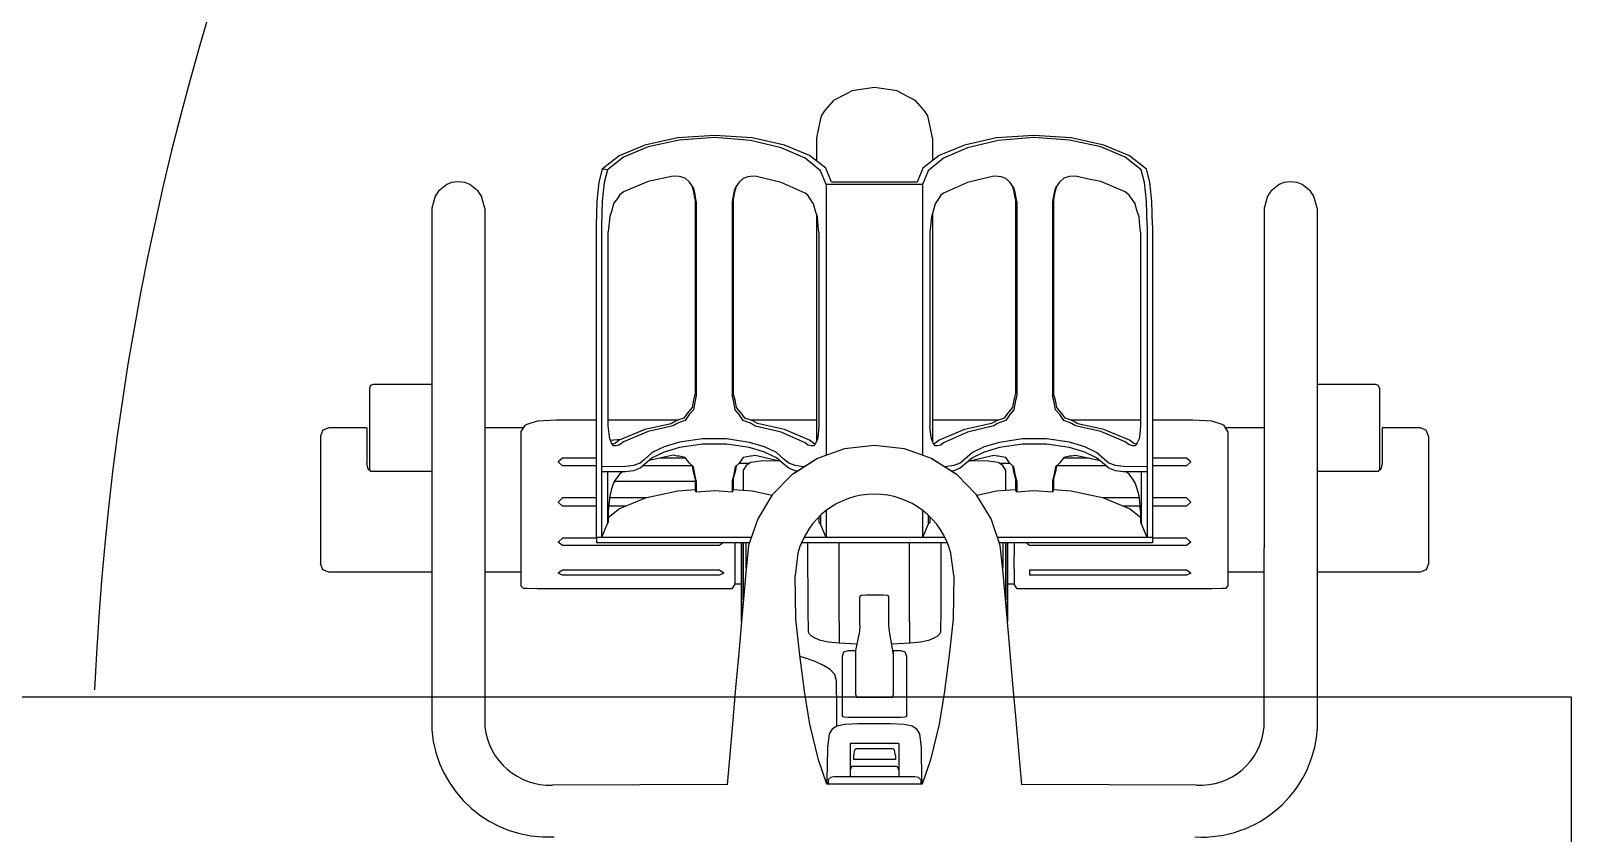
# Model space of a CAD drawing. Header units: millimetres. Extents: x 61345 to 69644, y 9491 to 29385.
# Drawn here: x 66766.4 to 66848.6, y 12051.3 to 12094.1 of the extents above; entities that cross this region are included whole.
import ezdxf
from ezdxf.enums import TextEntityAlignment as Align

# ---------------------------------------------------------------- set-up
doc = ezdxf.new("R2010")
doc.units = ezdxf.units.MM
doc.linetypes.add('ACAD_ISO03W100', pattern=[30, 12, -18])
doc.layers.add('ATT ELECTRIQUES', color=3, linetype='Continuous')
doc.layers.add('Plan Archi', color=8, linetype='Continuous')
doc.layers.add('STRUCTURE POUTRES', color=5, linetype='ACAD_ISO03W100', lineweight=20)
doc.styles.add('Verdana', font='verdana.ttf')

# ---------------------------------------------------------------- blocks, each defined once
blk = doc.blocks.new('ETIQ ECL')
at = {"color": 6, "linetype": 'ByBlock'}
blk.add_lwpolyline([(-28.092, 19.8), (28.092, 19.8), (28.092, -19.8), (-28.092, -19.8)], close=True, dxfattribs=at)
at = {"layer": 'STRUCTURE POUTRES', "color": 6, "linetype": 'ByBlock'}
blk.add_lwpolyline([(-28.092, 19.8), (28.092, 19.8), (28.092, 6.6), (-28.092, 6.6)], close=True, dxfattribs=at)
at = {"layer": 'STRUCTURE POUTRES', "color": 6, "linetype": 'ByBlock', "style": 'Verdana'}
for tag, p in [('CIRCUIT', (0.326, 10.993)), ('CABLE', (-0.49, -2.078)), ('SECTION', (0.374, -14.321))]:
    blk.add_attdef(tag, text='', height=4.5, dxfattribs=at).set_placement(p, align=Align.CENTER)

msp = doc.modelspace()

# ---------------------------------------------------------------- linework, layer by layer
at = {"layer": 'ATT ELECTRIQUES', "color": 6, "linetype": 'ByBlock'}
msp.add_arc((66915.959, 12052.751), 146.306, 129.3464, 177.57216, dxfattribs=at)
at = {"layer": 'Plan Archi'}
for p, q in [((66809.893, 12090.748), (66809.205, 12090.386)), ((66810.168, 12090.892), (66809.893, 12090.748)), ((66810.188, 12090.902), (66810.168, 12090.892)), ((66811.391, 12091.074), (66810.188, 12090.902)), ((66812.595, 12090.902), (66811.391, 12091.074)), ((66812.615, 12090.892), (66812.595, 12090.902)), ((66813.56, 12090.395), (66812.615, 12090.892)), ((66808.729, 12089.837), (66808.542, 12089.574)), ((66809.192, 12090.371), (66808.729, 12089.837)), ((66809.205, 12090.386), (66809.192, 12090.371)), ((66813.578, 12090.386), (66813.56, 12090.395)), ((66814.054, 12089.837), (66813.578, 12090.386)), ((66814.201, 12089.631), (66814.054, 12089.837)), ((66808.542, 12089.574), (66808.347, 12088.663)), ((66814.241, 12089.574), (66814.201, 12089.631)), ((66814.436, 12088.663), (66814.241, 12089.574)), ((66800.879, 12088.39), (66799.139, 12088.01)), ((66800.969, 12088.274), (66799.309, 12087.912)), ((66802.881, 12088.528), (66800.879, 12088.39)), ((66802.881, 12088.406), (66800.969, 12088.274)), ((66804.871, 12088.389), (66802.881, 12088.528)), ((66804.78, 12088.261), (66802.881, 12088.406)), ((66806.413, 12087.871), (66804.78, 12088.261)), ((66806.583, 12088.012), (66804.871, 12088.389)), ((66808.347, 12088.663), (66808.298, 12088.377)), ((66808.298, 12088.377), (66808.298, 12087.16)), ((66814.484, 12088.377), (66814.436, 12088.663)), ((66814.484, 12088.377), (66814.484, 12087.17)), ((66817.899, 12088.389), (66816.188, 12088.012)), ((66817.99, 12088.261), (66816.358, 12087.871)), ((66819.889, 12088.528), (66817.899, 12088.389)), ((66819.889, 12088.406), (66817.99, 12088.261)), ((66821.891, 12088.39), (66819.889, 12088.528)), ((66821.801, 12088.274), (66819.889, 12088.406)), ((66823.461, 12087.912), (66821.801, 12088.274)), ((66823.631, 12088.01), (66821.891, 12088.39)), ((66797.767, 12087.438), (66796.867, 12086.721)), ((66798, 12087.365), (66797.141, 12086.683)), ((66799.139, 12088.01), (66797.767, 12087.438)), ((66799.309, 12087.912), (66798, 12087.365)), ((66807.689, 12087.305), (66806.413, 12087.871)), ((66807.921, 12087.454), (66806.583, 12088.012)), ((66808.521, 12086.628), (66807.689, 12087.305)), ((66808.793, 12086.775), (66807.921, 12087.454)), ((66814.849, 12087.454), (66813.977, 12086.775)), ((66815.081, 12087.305), (66814.25, 12086.628)), ((66816.188, 12088.012), (66814.849, 12087.454)), ((66816.358, 12087.871), (66815.081, 12087.305)), ((66824.771, 12087.365), (66823.461, 12087.912)), ((66825.003, 12087.438), (66823.631, 12088.01)), ((66825.629, 12086.683), (66824.771, 12087.365)), ((66825.904, 12086.721), (66825.003, 12087.438)), ((66796.867, 12086.721), (66796.687, 12086.027)), ((66797.141, 12086.683), (66796.867, 12086.721)), ((66797.141, 12086.683), (66796.97, 12086.01)), ((66808.818, 12085.91), (66808.521, 12086.628)), ((66809.105, 12086.032), (66808.793, 12086.775)), ((66813.977, 12086.775), (66813.666, 12086.032)), ((66814.25, 12086.628), (66813.953, 12085.91)), ((66825.801, 12086.01), (66825.629, 12086.683)), ((66826.083, 12086.027), (66825.904, 12086.721)), ((66788.572, 12085.907), (66788.122, 12085.545)), ((66788.832, 12086.016), (66788.572, 12085.907)), ((66789.187, 12086.057), (66788.832, 12086.016)), ((66789.542, 12086.016), (66789.187, 12086.057)), ((66789.802, 12085.907), (66789.542, 12086.016)), ((66790.252, 12085.545), (66789.802, 12085.907)), ((66796.687, 12086.027), (66796.579, 12085.025)), ((66796.97, 12086.01), (66796.867, 12085.02)), ((66799.309, 12086.058), (66798, 12085.512)), ((66800.658, 12086.353), (66799.309, 12086.058)), ((66800.969, 12086.331), (66800.658, 12086.353)), ((66801.052, 12086.316), (66800.969, 12086.331)), ((66801.293, 12086.24), (66801.052, 12086.316)), ((66801.521, 12086.029), (66801.293, 12086.24)), ((66801.73, 12085.735), (66801.521, 12086.029)), ((66801.761, 12085.505), (66801.682, 12085.803)), ((66801.799, 12085.475), (66801.73, 12085.735)), ((66803.958, 12085.732), (66803.889, 12085.474)), ((66804.009, 12085.804), (66803.929, 12085.506)), ((66804.167, 12086.026), (66803.958, 12085.732)), ((66804.392, 12086.234), (66804.167, 12086.026)), ((66804.636, 12086.309), (66804.392, 12086.234)), ((66804.78, 12086.335), (66804.636, 12086.309)), ((66805.027, 12086.349), (66804.78, 12086.335)), ((66806.413, 12086.018), (66805.027, 12086.349)), ((66807.689, 12085.451), (66806.413, 12086.018)), ((66808.818, 12085.91), (66808.818, 12071.459)), ((66813.953, 12085.91), (66808.818, 12085.91)), ((66813.666, 12086.032), (66809.105, 12086.032)), ((66813.953, 12085.91), (66813.953, 12071.464)), ((66816.358, 12086.018), (66815.081, 12085.451)), ((66817.755, 12086.351), (66816.358, 12086.018)), ((66817.99, 12086.338), (66817.755, 12086.351)), ((66818.148, 12086.31), (66817.99, 12086.338)), ((66818.392, 12086.235), (66818.148, 12086.31)), ((66818.617, 12086.027), (66818.392, 12086.235)), ((66818.826, 12085.733), (66818.617, 12086.027)), ((66818.854, 12085.506), (66818.775, 12085.805)), ((66818.895, 12085.475), (66818.826, 12085.733)), ((66821.054, 12085.734), (66820.985, 12085.475)), ((66821.102, 12085.802), (66821.023, 12085.505)), ((66821.263, 12086.028), (66821.054, 12085.734)), ((66821.49, 12086.239), (66821.263, 12086.028)), ((66821.732, 12086.315), (66821.49, 12086.239)), ((66821.801, 12086.328), (66821.732, 12086.315)), ((66822.123, 12086.35), (66821.801, 12086.328)), ((66822.894, 12086.182), (66822.123, 12086.35)), ((66823.461, 12086.058), (66822.894, 12086.182)), ((66824.771, 12085.512), (66823.461, 12086.058)), ((66825.903, 12085.02), (66825.801, 12086.01)), ((66826.191, 12085.025), (66826.083, 12086.027)), ((66832.983, 12085.907), (66832.533, 12085.545)), ((66833.242, 12086.016), (66832.983, 12085.907)), ((66833.597, 12086.057), (66833.242, 12086.016)), ((66833.952, 12086.016), (66833.597, 12086.057)), ((66834.212, 12085.907), (66833.952, 12086.016)), ((66834.662, 12085.545), (66834.212, 12085.907)), ((66787.957, 12085.286), (66787.767, 12084.642)), ((66788.122, 12085.545), (66787.957, 12085.286)), ((66790.416, 12085.286), (66790.252, 12085.545)), ((66790.606, 12084.642), (66790.416, 12085.286)), ((66796.579, 12085.025), (66796.543, 12083.715)), ((66796.867, 12085.02), (66796.833, 12083.714)), ((66797.475, 12084.892), (66797.377, 12084.519)), ((66797.678, 12085.168), (66797.475, 12084.892)), ((66797.791, 12085.346), (66797.678, 12085.168)), ((66798, 12085.512), (66797.791, 12085.346)), ((66801.833, 12085.114), (66801.761, 12085.505)), ((66801.887, 12084.995), (66801.799, 12085.475)), ((66801.833, 12085.114), (66801.833, 12080.418)), ((66801.887, 12084.995), (66801.887, 12081.574)), ((66803.889, 12085.474), (66803.802, 12084.993)), ((66803.802, 12084.993), (66803.802, 12081.592)), ((66803.929, 12085.506), (66803.858, 12085.117)), ((66803.858, 12085.117), (66803.858, 12080.38)), ((66807.839, 12085.33), (66807.689, 12085.451)), ((66807.96, 12085.135), (66807.839, 12085.33)), ((66808.145, 12084.877), (66807.96, 12085.135)), ((66808.248, 12084.479), (66808.145, 12084.877)), ((66814.628, 12084.879), (66814.526, 12084.485)), ((66814.816, 12085.141), (66814.628, 12084.879)), ((66814.935, 12085.332), (66814.816, 12085.141)), ((66815.081, 12085.451), (66814.935, 12085.332)), ((66818.925, 12085.118), (66818.854, 12085.506)), ((66818.982, 12084.994), (66818.895, 12085.475)), ((66818.925, 12085.118), (66818.925, 12080.37)), ((66818.982, 12084.994), (66818.982, 12081.582)), ((66820.985, 12085.475), (66820.897, 12084.994)), ((66820.951, 12085.113), (66820.897, 12084.994)), ((66820.897, 12084.994), (66820.897, 12081.583)), ((66821.023, 12085.505), (66820.951, 12085.113)), ((66820.951, 12085.113), (66820.951, 12080.427)), ((66821.023, 12085.505), (66820.985, 12085.475)), ((66824.983, 12085.343), (66824.771, 12085.512)), ((66825.098, 12085.162), (66824.983, 12085.343)), ((66825.298, 12084.889), (66825.098, 12085.162)), ((66825.397, 12084.513), (66825.298, 12084.889)), ((66825.938, 12083.714), (66825.903, 12085.02)), ((66826.227, 12083.715), (66826.191, 12085.025)), ((66832.368, 12085.286), (66832.178, 12084.642)), ((66832.533, 12085.545), (66832.368, 12085.286)), ((66834.827, 12085.286), (66834.662, 12085.545)), ((66835.017, 12084.642), (66834.827, 12085.286)), ((66787.767, 12084.642), (66787.767, 12070.765)), ((66790.606, 12084.642), (66790.606, 12070.765)), ((66797.267, 12084.191), (66797.227, 12083.701)), ((66797.377, 12084.519), (66797.267, 12084.191)), ((66808.347, 12084.178), (66808.248, 12084.479)), ((66808.298, 12084.326), (66808.298, 12084.295)), ((66808.304, 12084.309), (66808.298, 12084.295)), ((66808.298, 12084.295), (66808.298, 12081.706)), ((66808.389, 12083.658), (66808.347, 12084.178)), ((66814.426, 12084.18), (66814.384, 12083.665)), ((66814.526, 12084.485), (66814.426, 12084.18)), ((66814.484, 12084.358), (66814.484, 12084.295)), ((66814.484, 12084.295), (66814.484, 12081.706)), ((66825.506, 12084.189), (66825.397, 12084.513)), ((66825.546, 12083.695), (66825.506, 12084.189)), ((66832.178, 12084.642), (66832.178, 12070.765)), ((66835.017, 12084.642), (66835.017, 12070.765)), ((66796.543, 12083.715), (66796.543, 12067.071)), ((66796.833, 12083.714), (66796.833, 12067.07)), ((66797.227, 12083.701), (66797.191, 12083.38)), ((66797.191, 12073.031), (66797.191, 12083.38)), ((66808.421, 12083.367), (66808.389, 12083.658)), ((66808.421, 12083.367), (66808.421, 12076.533)), ((66814.384, 12083.665), (66814.352, 12083.369)), ((66814.352, 12083.369), (66814.352, 12076.589)), ((66825.582, 12083.378), (66825.546, 12083.695)), ((66825.582, 12083.378), (66825.582, 12076.859)), ((66825.938, 12083.714), (66825.938, 12067.07)), ((66826.227, 12083.715), (66826.227, 12067.071)), ((66801.887, 12081.574), (66801.887, 12074.646)), ((66803.802, 12081.592), (66803.802, 12074.645)), ((66808.298, 12081.706), (66808.298, 12078.971)), ((66814.484, 12081.706), (66814.484, 12078.971)), ((66818.982, 12081.582), (66818.982, 12074.646)), ((66820.897, 12081.583), (66820.897, 12074.646)), ((66801.833, 12080.418), (66801.833, 12074.765)), ((66803.858, 12080.38), (66803.858, 12074.769)), ((66818.925, 12080.37), (66818.925, 12074.77)), ((66820.951, 12080.427), (66820.951, 12074.764)), ((66808.298, 12078.971), (66808.298, 12076.131)), ((66814.484, 12078.971), (66814.484, 12076.131)), ((66814.352, 12076.589), (66814.352, 12073.021)), ((66825.582, 12076.859), (66825.582, 12073.029)), ((66808.298, 12076.131), (66808.298, 12073.229)), ((66808.421, 12076.533), (66808.421, 12073.019)), ((66814.484, 12076.131), (66814.484, 12073.229)), ((66784.503, 12075.186), (66784.443, 12075.042)), ((66784.443, 12075.042), (66784.443, 12074.73)), ((66784.646, 12075.245), (66784.503, 12075.186)), ((66787.767, 12075.245), (66784.646, 12075.245)), ((66838.138, 12075.245), (66835.017, 12075.245)), ((66838.281, 12075.186), (66838.138, 12075.245)), ((66838.341, 12075.042), (66838.281, 12075.186)), ((66838.341, 12075.042), (66838.341, 12074.73)), ((66784.443, 12074.73), (66784.443, 12073.839)), ((66801.74, 12074.4), (66801.668, 12074.003)), ((66801.819, 12074.381), (66801.73, 12073.885)), ((66801.833, 12074.765), (66801.74, 12074.4)), ((66801.887, 12074.646), (66801.819, 12074.381)), ((66803.868, 12074.38), (66803.802, 12074.645)), ((66803.952, 12074.401), (66803.858, 12074.769)), ((66803.958, 12073.882), (66803.868, 12074.38)), ((66804.023, 12074.006), (66803.952, 12074.401)), ((66818.832, 12074.401), (66818.761, 12074.007)), ((66818.915, 12074.38), (66818.826, 12073.883)), ((66818.925, 12074.77), (66818.832, 12074.401)), ((66818.982, 12074.646), (66818.915, 12074.38)), ((66820.964, 12074.38), (66820.897, 12074.646)), ((66821.044, 12074.4), (66820.951, 12074.764)), ((66821.054, 12073.884), (66820.964, 12074.38)), ((66821.116, 12074.002), (66821.044, 12074.4)), ((66838.341, 12074.73), (66838.341, 12073.839)), ((66784.443, 12073.839), (66784.443, 12072.507)), ((66793.401, 12073.28), (66792.846, 12073.109)), ((66794.401, 12073.342), (66793.401, 12073.28)), ((66794.742, 12073.342), (66794.401, 12073.342)), ((66796.543, 12073.342), (66794.742, 12073.342)), ((66800.931, 12073.342), (66797.191, 12073.342)), ((66800.879, 12073.325), (66800.686, 12073.225)), ((66801.212, 12073.437), (66800.879, 12073.325)), ((66801.293, 12073.32), (66800.969, 12073.211)), ((66801.373, 12073.677), (66801.212, 12073.437)), ((66801.509, 12073.641), (66801.293, 12073.32)), ((66801.668, 12074.003), (66801.373, 12073.677)), ((66801.73, 12073.885), (66801.509, 12073.641)), ((66804.175, 12073.64), (66803.958, 12073.882)), ((66804.32, 12073.678), (66804.023, 12074.006)), ((66804.392, 12073.314), (66804.175, 12073.64)), ((66804.48, 12073.44), (66804.32, 12073.678)), ((66804.78, 12073.179), (66804.392, 12073.314)), ((66804.871, 12073.308), (66804.48, 12073.44)), ((66808.298, 12073.342), (66804.769, 12073.342)), ((66805.019, 12073.231), (66804.871, 12073.308)), ((66818.012, 12073.342), (66814.484, 12073.342)), ((66817.899, 12073.304), (66817.761, 12073.233)), ((66818.304, 12073.441), (66817.899, 12073.304)), ((66818.392, 12073.315), (66817.99, 12073.176)), ((66818.463, 12073.679), (66818.304, 12073.441)), ((66818.608, 12073.64), (66818.392, 12073.315)), ((66818.761, 12074.007), (66818.463, 12073.679)), ((66818.826, 12073.883), (66818.608, 12073.64)), ((66821.274, 12073.641), (66821.054, 12073.884)), ((66821.41, 12073.677), (66821.116, 12074.002)), ((66821.49, 12073.319), (66821.274, 12073.641)), ((66821.572, 12073.436), (66821.41, 12073.677)), ((66821.801, 12073.214), (66821.49, 12073.319)), ((66821.891, 12073.328), (66821.572, 12073.436)), ((66825.582, 12073.342), (66821.85, 12073.342)), ((66822.094, 12073.224), (66821.891, 12073.328)), ((66828.043, 12073.342), (66826.227, 12073.342)), ((66828.383, 12073.342), (66828.043, 12073.342)), ((66829.383, 12073.28), (66828.383, 12073.342)), ((66829.938, 12073.109), (66829.383, 12073.28)), ((66838.341, 12073.839), (66838.341, 12072.507)), ((66781.962, 12072.798), (66781.832, 12072.484)), ((66781.832, 12072.484), (66781.832, 12072.224)), ((66782.276, 12072.928), (66781.962, 12072.798)), ((66784.311, 12072.928), (66782.276, 12072.928)), ((66784.311, 12072.928), (66784.311, 12072.634)), ((66784.311, 12072.634), (66784.311, 12071.799)), ((66784.443, 12072.507), (66784.443, 12070.935)), ((66792.661, 12072.928), (66790.606, 12072.928)), ((66792.738, 12073.042), (66792.531, 12072.731)), ((66792.531, 12072.731), (66792.531, 12071.974)), ((66792.846, 12073.109), (66792.738, 12073.042)), ((66797.23, 12072.605), (66797.191, 12073.031)), ((66797.267, 12072.341), (66797.23, 12072.605)), ((66799.139, 12072.831), (66797.767, 12072.258)), ((66799.309, 12072.732), (66798, 12072.186)), ((66800.548, 12073.138), (66799.139, 12072.831)), ((66800.658, 12073.027), (66799.309, 12072.732)), ((66800.686, 12073.225), (66800.548, 12073.138)), ((66800.867, 12073.158), (66800.658, 12073.027)), ((66800.969, 12073.211), (66800.867, 12073.158)), ((66804.821, 12073.158), (66804.78, 12073.179)), ((66805.027, 12073.022), (66804.821, 12073.158)), ((66805.15, 12073.148), (66805.019, 12073.231)), ((66806.413, 12072.692), (66805.027, 12073.022)), ((66806.583, 12072.832), (66805.15, 12073.148)), ((66807.689, 12072.125), (66806.413, 12072.692)), ((66807.921, 12072.274), (66806.583, 12072.832)), ((66808.298, 12073.229), (66808.298, 12072.213)), ((66808.38, 12072.569), (66808.347, 12072.328)), ((66808.421, 12073.019), (66808.38, 12072.569)), ((66814.392, 12072.574), (66814.352, 12073.021)), ((66814.426, 12072.33), (66814.392, 12072.574)), ((66814.484, 12073.229), (66814.484, 12072.192)), ((66816.188, 12072.832), (66814.849, 12072.274)), ((66816.358, 12072.692), (66815.081, 12072.125)), ((66817.631, 12073.15), (66816.188, 12072.832)), ((66817.755, 12073.025), (66816.358, 12072.692)), ((66817.761, 12073.233), (66817.631, 12073.15)), ((66817.959, 12073.159), (66817.755, 12073.025)), ((66817.99, 12073.176), (66817.959, 12073.159)), ((66821.913, 12073.157), (66821.801, 12073.214)), ((66822.123, 12073.024), (66821.913, 12073.157)), ((66822.234, 12073.136), (66822.094, 12073.224)), ((66823.461, 12072.732), (66822.123, 12073.024)), ((66823.631, 12072.831), (66822.234, 12073.136)), ((66824.771, 12072.186), (66823.461, 12072.732)), ((66825.003, 12072.258), (66823.631, 12072.831)), ((66825.542, 12072.6), (66825.506, 12072.339)), ((66825.582, 12073.029), (66825.542, 12072.6)), ((66830.047, 12073.042), (66829.938, 12073.109)), ((66830.254, 12072.731), (66830.047, 12073.042)), ((66832.178, 12072.928), (66830.123, 12072.928)), ((66830.254, 12072.731), (66830.254, 12071.974)), ((66838.341, 12072.507), (66838.341, 12070.935)), ((66840.508, 12072.928), (66838.473, 12072.928)), ((66838.473, 12072.928), (66838.473, 12072.634)), ((66838.473, 12072.634), (66838.473, 12071.799)), ((66840.822, 12072.798), (66840.508, 12072.928)), ((66840.952, 12072.484), (66840.822, 12072.798)), ((66840.952, 12072.484), (66840.952, 12072.224)), ((66781.832, 12072.224), (66781.832, 12071.485)), ((66784.311, 12071.799), (66784.311, 12071.028)), ((66792.531, 12071.974), (66792.531, 12071.06)), ((66797.363, 12072.12), (66797.267, 12072.341)), ((66797.861, 12072.297), (66797.31, 12072.241)), ((66797.475, 12071.972), (66797.363, 12072.12)), ((66797.549, 12072.085), (66797.415, 12072.051)), ((66797.592, 12071.97), (66797.475, 12071.972)), ((66797.767, 12072.258), (66797.549, 12072.085)), ((66797.791, 12072.019), (66797.592, 12071.97)), ((66798, 12072.186), (66797.791, 12072.019)), ((66800.172, 12071.91), (66799.539, 12071.604)), ((66800.172, 12071.634), (66799.539, 12071.328)), ((66800.984, 12072.152), (66800.172, 12071.91)), ((66800.984, 12071.877), (66800.172, 12071.634)), ((66802.214, 12072.334), (66800.984, 12072.152)), ((66802.214, 12072.059), (66800.984, 12071.877)), ((66803.494, 12072.333), (66802.214, 12072.334)), ((66803.494, 12072.057), (66802.214, 12072.059)), ((66804.722, 12072.148), (66803.494, 12072.333)), ((66804.722, 12071.873), (66803.494, 12072.057)), ((66805.532, 12071.906), (66804.722, 12072.148)), ((66805.532, 12071.63), (66804.722, 12071.873)), ((66806.164, 12071.602), (66805.532, 12071.906)), ((66806.164, 12071.326), (66805.532, 12071.63)), ((66807.839, 12072.003), (66807.689, 12072.125)), ((66808.023, 12071.956), (66807.839, 12072.003)), ((66808.158, 12072.09), (66807.921, 12072.274)), ((66808.145, 12071.958), (66808.023, 12071.956)), ((66808.248, 12072.094), (66808.145, 12071.958)), ((66808.231, 12072.072), (66808.158, 12072.09)), ((66808.347, 12072.328), (66808.248, 12072.094)), ((66809.798, 12071.805), (66809.238, 12071.607)), ((66811.392, 12071.982), (66809.798, 12071.805)), ((66812.986, 12071.805), (66811.392, 12071.982)), ((66813.546, 12071.607), (66812.986, 12071.805)), ((66814.524, 12072.098), (66814.426, 12072.33)), ((66814.628, 12071.96), (66814.524, 12072.098)), ((66814.616, 12072.092), (66814.542, 12072.075)), ((66814.849, 12072.274), (66814.616, 12072.092)), ((66814.749, 12071.958), (66814.628, 12071.96)), ((66814.935, 12072.006), (66814.749, 12071.958)), ((66815.081, 12072.125), (66814.935, 12072.006)), ((66817.252, 12071.906), (66816.62, 12071.602)), ((66817.252, 12071.63), (66816.62, 12071.326)), ((66818.062, 12072.148), (66817.252, 12071.906)), ((66818.062, 12071.873), (66817.252, 12071.63)), ((66819.29, 12072.333), (66818.062, 12072.148)), ((66819.29, 12072.057), (66818.062, 12071.873)), ((66820.571, 12072.334), (66819.29, 12072.333)), ((66820.571, 12072.059), (66819.29, 12072.057)), ((66821.8, 12072.152), (66820.571, 12072.334)), ((66821.8, 12071.877), (66820.571, 12072.059)), ((66822.612, 12071.91), (66821.8, 12072.152)), ((66822.612, 12071.634), (66821.8, 12071.877)), ((66823.245, 12071.604), (66822.612, 12071.91)), ((66823.245, 12071.328), (66822.612, 12071.634)), ((66824.983, 12072.017), (66824.771, 12072.186)), ((66825.18, 12071.968), (66824.983, 12072.017)), ((66825.225, 12072.082), (66825.003, 12072.258)), ((66825.298, 12071.97), (66825.18, 12071.968)), ((66825.358, 12072.049), (66825.225, 12072.082)), ((66825.409, 12072.116), (66825.298, 12071.97)), ((66825.506, 12072.339), (66825.409, 12072.116)), ((66830.254, 12071.974), (66830.254, 12071.06)), ((66838.473, 12071.799), (66838.473, 12071.028)), ((66840.952, 12072.224), (66840.952, 12071.485)), ((66781.832, 12071.485), (66781.832, 12070.379)), ((66784.37, 12070.722), (66784.311, 12071.028)), ((66784.443, 12070.935), (66784.443, 12070.657)), ((66792.531, 12071.06), (66792.531, 12070.038)), ((66794.742, 12071.305), (66794.518, 12071.116)), ((66794.742, 12070.905), (66794.518, 12071.116)), ((66796.543, 12071.305), (66794.742, 12071.305)), ((66796.543, 12070.905), (66794.742, 12070.905)), ((66798.104, 12070.853), (66796.867, 12070.849)), ((66798.536, 12070.907), (66798.104, 12070.853)), ((66798.884, 12071.046), (66798.536, 12070.907)), ((66799.12, 12071.243), (66798.884, 12071.046)), ((66799.12, 12070.967), (66798.884, 12070.77)), ((66801.664, 12070.905), (66799.045, 12070.905)), ((66799.539, 12071.604), (66799.12, 12071.243)), ((66799.539, 12071.328), (66799.12, 12070.967)), ((66800.658, 12071.459), (66799.362, 12071.176)), ((66801.323, 12071.305), (66799.955, 12071.305)), ((66800.867, 12071.418), (66800.658, 12071.459)), ((66800.969, 12071.41), (66800.867, 12071.418)), ((66801.293, 12071.345), (66800.969, 12071.41)), ((66801.509, 12071.054), (66801.293, 12071.345)), ((66801.73, 12070.841), (66801.509, 12071.054)), ((66801.74, 12070.572), (66801.681, 12070.888)), ((66801.819, 12070.357), (66801.73, 12070.841)), ((66803.958, 12070.838), (66803.868, 12070.353)), ((66804.009, 12070.887), (66803.952, 12070.579)), ((66804.175, 12071.047), (66803.958, 12070.838)), ((66804.718, 12071.02), (66804.148, 12071.02)), ((66804.392, 12071.339), (66804.175, 12071.047)), ((66804.78, 12071.415), (66804.392, 12071.339)), ((66804.547, 12070.921), (66804.395, 12070.676)), ((66804.801, 12071.069), (66804.547, 12070.921)), ((66804.821, 12071.417), (66804.78, 12071.415)), ((66805.333, 12071.142), (66804.801, 12071.069)), ((66805.027, 12071.454), (66804.821, 12071.417)), ((66806.394, 12071.128), (66805.027, 12071.454)), ((66806.241, 12071.165), (66805.333, 12071.142)), ((66806.582, 12071.243), (66806.164, 12071.602)), ((66806.582, 12070.967), (66806.164, 12071.326)), ((66806.817, 12071.045), (66806.582, 12071.243)), ((66806.817, 12070.77), (66806.582, 12070.967)), ((66807.165, 12070.906), (66806.817, 12071.045)), ((66808.272, 12071.242), (66806.987, 12070.42)), ((66808.353, 12071.295), (66807.103, 12070.495)), ((66807.597, 12070.851), (66807.165, 12070.906)), ((66807.597, 12070.851), (66807.597, 12070.812)), ((66807.659, 12070.851), (66807.597, 12070.851)), ((66808.353, 12071.295), (66808.272, 12071.242)), ((66808.934, 12071.5), (66808.353, 12071.295)), ((66809.238, 12071.607), (66808.934, 12071.5)), ((66813.85, 12071.5), (66813.546, 12071.607)), ((66814.431, 12071.295), (66813.85, 12071.5)), ((66814.512, 12071.242), (66814.431, 12071.295)), ((66815.682, 12070.495), (66814.431, 12071.295)), ((66815.797, 12070.42), (66814.512, 12071.242)), ((66815.187, 12070.851), (66815.126, 12070.851)), ((66815.619, 12070.906), (66815.187, 12070.851)), ((66815.967, 12071.045), (66815.619, 12070.906)), ((66816.202, 12071.243), (66815.967, 12071.045)), ((66816.202, 12070.967), (66815.967, 12070.77)), ((66816.62, 12071.602), (66816.202, 12071.243)), ((66816.62, 12071.326), (66816.202, 12070.967)), ((66817.755, 12071.457), (66816.395, 12071.133)), ((66817.451, 12071.142), (66816.531, 12071.165)), ((66817.983, 12071.069), (66817.451, 12071.142)), ((66817.959, 12071.42), (66817.755, 12071.457)), ((66817.99, 12071.418), (66817.959, 12071.42)), ((66818.237, 12070.921), (66817.983, 12071.069)), ((66818.392, 12071.34), (66817.99, 12071.418)), ((66818.637, 12071.02), (66818.067, 12071.02)), ((66818.389, 12070.676), (66818.237, 12070.921)), ((66818.608, 12071.048), (66818.392, 12071.34)), ((66818.826, 12070.839), (66818.608, 12071.048)), ((66818.832, 12070.58), (66818.775, 12070.888)), ((66818.915, 12070.355), (66818.826, 12070.839)), ((66821.054, 12070.84), (66820.964, 12070.356)), ((66821.102, 12070.887), (66821.044, 12070.57)), ((66821.274, 12071.053), (66821.054, 12070.84)), ((66823.739, 12070.905), (66821.121, 12070.905)), ((66821.49, 12071.345), (66821.274, 12071.053)), ((66822.816, 12071.305), (66821.461, 12071.305)), ((66821.801, 12071.407), (66821.49, 12071.345)), ((66821.913, 12071.415), (66821.801, 12071.407)), ((66822.123, 12071.456), (66821.913, 12071.415)), ((66823.427, 12071.172), (66822.123, 12071.456)), ((66823.665, 12071.243), (66823.245, 12071.604)), ((66823.665, 12070.967), (66823.245, 12071.328)), ((66823.9, 12071.046), (66823.665, 12071.243)), ((66823.9, 12070.77), (66823.665, 12070.967)), ((66824.249, 12070.907), (66823.9, 12071.046)), ((66824.68, 12070.853), (66824.249, 12070.907)), ((66825.904, 12070.849), (66824.68, 12070.853)), ((66828.043, 12071.305), (66826.227, 12071.305)), ((66828.043, 12070.905), (66826.227, 12070.905)), ((66828.266, 12071.116), (66828.043, 12071.305)), ((66828.266, 12071.116), (66828.043, 12070.905)), ((66830.254, 12071.06), (66830.254, 12070.038)), ((66838.341, 12070.935), (66838.341, 12070.657)), ((66838.473, 12071.028), (66838.414, 12070.722)), ((66840.952, 12071.485), (66840.952, 12070.379)), ((66781.832, 12070.379), (66781.832, 12069.074)), ((66784.514, 12070.595), (66784.37, 12070.722)), ((66787.767, 12070.595), (66784.514, 12070.595)), ((66787.767, 12070.765), (66787.767, 12069.747)), ((66790.606, 12070.765), (66790.606, 12069.747)), ((66792.531, 12070.038), (66792.531, 12068.963)), ((66798.104, 12070.577), (66796.867, 12070.573)), ((66797.141, 12070.574), (66797.141, 12067.842)), ((66797.475, 12069.997), (66797.363, 12069.671)), ((66797.592, 12070.185), (66797.475, 12069.997)), ((66801.833, 12070.065), (66797.517, 12070.065)), ((66797.791, 12070.451), (66797.592, 12070.185)), ((66797.948, 12070.577), (66797.791, 12070.451)), ((66798.536, 12070.631), (66798.104, 12070.577)), ((66798.884, 12070.77), (66798.536, 12070.631)), ((66801.833, 12070.219), (66801.74, 12070.572)), ((66801.887, 12070.101), (66801.819, 12070.357)), ((66801.833, 12070.219), (66801.833, 12069.615)), ((66801.887, 12070.101), (66801.887, 12069.497)), ((66803.868, 12070.353), (66803.802, 12070.099)), ((66803.802, 12070.099), (66803.802, 12069.495)), ((66803.952, 12070.579), (66803.858, 12070.223)), ((66803.858, 12070.223), (66803.858, 12069.619)), ((66804.395, 12069.583), (66804.395, 12070.676)), ((66806.987, 12070.42), (66805.941, 12069.349)), ((66807.165, 12070.63), (66806.817, 12070.77)), ((66807.103, 12070.495), (66806.987, 12070.42)), ((66807.289, 12070.614), (66807.165, 12070.63)), ((66815.619, 12070.63), (66815.495, 12070.614)), ((66815.967, 12070.77), (66815.619, 12070.63)), ((66815.797, 12070.42), (66815.682, 12070.495)), ((66816.843, 12069.349), (66815.797, 12070.42)), ((66818.389, 12070.676), (66818.389, 12069.583)), ((66818.925, 12070.224), (66818.832, 12070.58)), ((66818.982, 12070.1), (66818.915, 12070.355)), ((66818.925, 12070.224), (66818.925, 12069.62)), ((66818.982, 12070.1), (66818.982, 12069.496)), ((66820.964, 12070.356), (66820.897, 12070.1)), ((66820.897, 12070.1), (66820.897, 12069.496)), ((66821.044, 12070.57), (66820.951, 12070.218)), ((66820.951, 12070.218), (66820.951, 12069.614)), ((66824.249, 12070.631), (66823.9, 12070.77)), ((66824.68, 12070.577), (66824.249, 12070.631)), ((66825.904, 12070.573), (66824.68, 12070.577)), ((66824.983, 12070.449), (66824.822, 12070.577)), ((66825.18, 12070.185), (66824.983, 12070.449)), ((66825.298, 12069.995), (66825.18, 12070.185)), ((66825.409, 12069.673), (66825.298, 12069.995)), ((66825.629, 12070.574), (66825.629, 12067.842)), ((66830.254, 12070.038), (66830.254, 12068.963)), ((66832.178, 12070.765), (66832.178, 12069.747)), ((66835.017, 12070.765), (66835.017, 12069.747)), ((66838.27, 12070.595), (66835.017, 12070.595)), ((66838.414, 12070.722), (66838.27, 12070.595)), ((66840.952, 12070.379), (66840.952, 12069.074)), ((66787.767, 12069.747), (66787.767, 12068.693)), ((66790.606, 12069.747), (66790.606, 12068.693)), ((66794.742, 12069.182), (66794.518, 12068.96)), ((66796.543, 12069.182), (66794.742, 12069.182)), ((66797.267, 12069.297), (66797.23, 12068.974)), ((66799.209, 12069.182), (66797.254, 12069.182)), ((66797.363, 12069.671), (66797.267, 12069.297)), ((66799.153, 12069.17), (66797.781, 12068.597)), ((66800.893, 12069.55), (66799.153, 12069.17)), ((66801.833, 12069.614), (66800.893, 12069.55)), ((66801.887, 12069.497), (66801.833, 12069.615)), ((66802.881, 12069.565), (66801.887, 12069.497)), ((66803.802, 12069.495), (66802.881, 12069.565)), ((66803.858, 12069.619), (66803.802, 12069.495)), ((66804.885, 12069.549), (66803.859, 12069.62)), ((66805.923, 12069.32), (66804.885, 12069.549)), ((66805.941, 12069.349), (66805.163, 12068.077)), ((66817.621, 12068.077), (66816.843, 12069.349)), ((66817.899, 12069.549), (66816.861, 12069.32)), ((66818.925, 12069.62), (66817.899, 12069.549)), ((66818.982, 12069.496), (66818.925, 12069.62)), ((66819.889, 12069.565), (66818.982, 12069.496)), ((66820.897, 12069.496), (66819.889, 12069.565)), ((66820.951, 12069.614), (66820.897, 12069.496)), ((66821.891, 12069.55), (66820.951, 12069.614)), ((66823.631, 12069.17), (66821.891, 12069.55)), ((66825.519, 12069.182), (66823.575, 12069.182)), ((66825.003, 12068.597), (66823.631, 12069.17)), ((66825.506, 12069.295), (66825.409, 12069.673)), ((66825.542, 12068.977), (66825.506, 12069.295)), ((66828.043, 12069.182), (66826.227, 12069.182)), ((66828.266, 12068.96), (66828.043, 12069.182)), ((66832.178, 12069.747), (66832.178, 12068.693)), ((66835.017, 12069.747), (66835.017, 12068.693)), ((66781.832, 12069.074), (66781.832, 12067.77)), ((66787.767, 12068.693), (66787.767, 12067.614)), ((66790.606, 12068.693), (66790.606, 12067.614)), ((66792.531, 12068.963), (66792.531, 12067.895)), ((66794.742, 12068.739), (66794.518, 12068.96)), ((66796.543, 12068.739), (66794.742, 12068.739)), ((66797.23, 12068.974), (66797.191, 12068.485)), ((66797.781, 12068.597), (66797.191, 12068.128)), ((66797.191, 12068.485), (66797.191, 12067.881)), ((66798.121, 12068.739), (66797.211, 12068.739)), ((66808.818, 12068.512), (66808.818, 12067.069)), ((66813.953, 12068.523), (66813.953, 12067.069)), ((66825.561, 12068.739), (66824.663, 12068.739)), ((66825.582, 12068.137), (66825.003, 12068.597)), ((66825.582, 12068.484), (66825.542, 12068.977)), ((66825.582, 12068.484), (66825.582, 12067.88)), ((66828.043, 12068.739), (66826.227, 12068.739)), ((66828.266, 12068.96), (66828.043, 12068.739)), ((66830.254, 12068.963), (66830.254, 12067.895)), ((66832.178, 12068.693), (66832.178, 12067.614)), ((66835.017, 12068.693), (66835.017, 12067.614)), ((66840.952, 12069.074), (66840.952, 12067.77)), ((66781.832, 12067.77), (66781.832, 12066.663)), ((66787.767, 12067.614), (66787.767, 12066.519)), ((66790.606, 12067.614), (66790.606, 12066.519)), ((66792.531, 12067.895), (66792.531, 12066.89)), ((66797.141, 12067.842), (66796.833, 12067.07)), ((66797.191, 12067.881), (66797.141, 12067.842)), ((66805.163, 12068.077), (66804.679, 12066.651)), ((66808.421, 12068.166), (66808.421, 12067.869)), ((66808.521, 12067.788), (66808.421, 12067.869)), ((66808.521, 12068.261), (66808.521, 12067.788)), ((66808.818, 12067.069), (66808.521, 12067.788)), ((66814.25, 12067.788), (66813.953, 12067.069)), ((66814.25, 12068.274), (66814.25, 12067.788)), ((66814.352, 12067.871), (66814.25, 12067.788)), ((66814.352, 12068.177), (66814.352, 12067.871)), ((66818.105, 12066.651), (66817.621, 12068.077)), ((66825.629, 12067.842), (66825.582, 12067.88)), ((66825.938, 12067.07), (66825.629, 12067.842)), ((66830.254, 12067.895), (66830.254, 12066.89)), ((66832.178, 12067.614), (66832.178, 12066.519)), ((66835.017, 12067.614), (66835.017, 12066.519)), ((66840.952, 12067.77), (66840.952, 12066.663)), ((66792.531, 12066.89), (66792.531, 12066.004)), ((66794.742, 12067.036), (66794.518, 12066.828)), ((66794.742, 12066.645), (66794.518, 12066.828)), ((66796.562, 12067.036), (66794.742, 12067.036)), ((66796.833, 12067.07), (66796.543, 12067.071)), ((66796.563, 12067.071), (66796.562, 12067.068)), ((66796.562, 12067.068), (66796.562, 12066.792)), ((66804.82, 12067.068), (66796.562, 12067.068)), ((66804.727, 12066.792), (66796.562, 12066.792)), ((66803.305, 12066.792), (66803.126, 12066.645)), ((66803.139, 12066.792), (66803.126, 12066.79)), ((66803.126, 12066.792), (66803.126, 12066.79)), ((66803.943, 12066.792), (66803.943, 12066.079)), ((66804.294, 12064.802), (66804.294, 12066.792)), ((66804.319, 12065.729), (66804.319, 12066.792)), ((66804.395, 12066.228), (66804.395, 12066.792)), ((66804.547, 12066.465), (66804.547, 12066.792)), ((66808.808, 12066.792), (66807.497, 12066.792)), ((66808.808, 12067.068), (66807.624, 12067.068)), ((66807.843, 12066.603), (66807.843, 12066.792)), ((66811.392, 12067.068), (66808.808, 12067.068)), ((66811.392, 12066.792), (66808.808, 12066.792)), ((66809.516, 12065.324), (66809.516, 12066.792)), ((66812.771, 12067.069), (66810.012, 12067.069)), ((66813.976, 12067.068), (66811.392, 12067.068)), ((66813.976, 12066.792), (66811.392, 12066.792)), ((66813.267, 12065.324), (66813.267, 12066.792)), ((66815.161, 12067.068), (66813.976, 12067.068)), ((66815.287, 12066.792), (66813.976, 12066.792)), ((66814.941, 12066.792), (66814.941, 12066.603)), ((66826.222, 12067.068), (66817.964, 12067.068)), ((66826.222, 12066.792), (66818.058, 12066.792)), ((66818.237, 12066.792), (66818.237, 12066.465)), ((66818.389, 12066.792), (66818.389, 12066.228)), ((66818.465, 12066.792), (66818.465, 12065.729)), ((66818.491, 12066.792), (66818.491, 12064.802)), ((66818.841, 12066.792), (66818.841, 12066.079)), ((66819.658, 12066.645), (66819.479, 12066.792)), ((66819.658, 12066.79), (66819.645, 12066.792)), ((66819.658, 12066.792), (66819.658, 12066.79)), ((66826.227, 12067.071), (66825.938, 12067.07)), ((66826.222, 12067.068), (66826.221, 12067.071)), ((66826.222, 12067.068), (66826.222, 12066.792)), ((66828.043, 12067.036), (66826.222, 12067.036)), ((66828.266, 12066.828), (66828.043, 12067.036)), ((66828.266, 12066.828), (66828.043, 12066.645)), ((66830.254, 12066.89), (66830.254, 12066.004)), ((66781.832, 12066.663), (66781.832, 12065.924)), ((66781.832, 12065.924), (66781.832, 12065.665)), ((66787.767, 12066.519), (66787.767, 12056.812)), ((66790.606, 12066.519), (66790.606, 12056.976)), ((66792.531, 12066.004), (66792.531, 12065.285)), ((66803.126, 12066.645), (66794.742, 12066.645)), ((66803.943, 12066.079), (66803.943, 12065.377)), ((66804.395, 12063.753), (66804.395, 12066.228)), ((66804.679, 12066.651), (66804.521, 12065.191)), ((66804.547, 12065.435), (66804.547, 12066.465)), ((66807.311, 12066.245), (66807.155, 12065.04)), ((66807.85, 12063.226), (66807.843, 12066.603)), ((66814.941, 12066.603), (66814.934, 12063.226)), ((66815.629, 12065.04), (66815.473, 12066.245)), ((66818.263, 12065.191), (66818.105, 12066.651)), ((66818.237, 12066.465), (66818.237, 12065.435)), ((66818.389, 12066.228), (66818.389, 12063.753)), ((66818.841, 12065.377), (66818.841, 12066.079)), ((66828.043, 12066.645), (66819.658, 12066.645)), ((66830.254, 12066.004), (66830.254, 12065.285)), ((66832.178, 12056.976), (66832.178, 12066.519)), ((66835.017, 12066.519), (66835.017, 12056.812)), ((66840.952, 12066.663), (66840.952, 12065.924)), ((66840.952, 12065.924), (66840.952, 12065.665)), ((66781.962, 12065.351), (66781.832, 12065.665)), ((66782.276, 12065.221), (66781.962, 12065.351)), ((66787.767, 12065.221), (66782.276, 12065.221)), ((66792.531, 12065.221), (66790.606, 12065.221)), ((66792.531, 12065.285), (66792.531, 12064.771)), ((66794.742, 12065.326), (66794.518, 12065.177)), ((66794.742, 12065.071), (66794.518, 12065.177)), ((66803.126, 12065.326), (66794.742, 12065.326)), ((66803.126, 12065.071), (66794.742, 12065.071)), ((66803.349, 12065.177), (66803.126, 12065.326)), ((66803.349, 12065.177), (66803.126, 12065.071)), ((66803.943, 12065.377), (66803.943, 12064.875)), ((66804.521, 12065.191), (66804.311, 12062.792)), ((66804.319, 12062.883), (66804.319, 12065.729)), ((66809.516, 12062.566), (66809.516, 12065.324)), ((66813.267, 12062.566), (66813.267, 12065.324)), ((66818.473, 12062.792), (66818.263, 12065.191)), ((66818.465, 12065.729), (66818.465, 12062.883)), ((66818.841, 12065.377), (66818.841, 12064.875)), ((66828.043, 12065.326), (66819.658, 12065.326)), ((66819.658, 12065.326), (66819.658, 12065.111)), ((66819.658, 12065.111), (66819.658, 12065.071)), ((66828.043, 12065.071), (66819.658, 12065.071)), ((66828.266, 12065.177), (66828.043, 12065.326)), ((66828.266, 12065.177), (66828.043, 12065.071)), ((66830.254, 12065.285), (66830.254, 12064.771)), ((66832.178, 12065.221), (66830.254, 12065.221)), ((66840.508, 12065.221), (66835.017, 12065.221)), ((66840.822, 12065.351), (66840.508, 12065.221)), ((66840.952, 12065.665), (66840.822, 12065.351)), ((66792.531, 12064.771), (66792.531, 12064.491)), ((66792.664, 12064.361), (66792.531, 12064.491)), ((66792.846, 12064.345), (66792.664, 12064.361)), ((66793.401, 12064.335), (66792.846, 12064.345)), ((66794.401, 12064.332), (66793.401, 12064.335)), ((66794.742, 12064.332), (66794.401, 12064.332)), ((66803.126, 12064.332), (66794.742, 12064.332)), ((66803.784, 12064.332), (66803.126, 12064.332)), ((66803.943, 12064.575), (66803.784, 12064.332)), ((66803.943, 12064.875), (66803.943, 12064.601)), ((66803.943, 12064.575), (66803.943, 12064.601)), ((66804.294, 12064.575), (66803.943, 12064.575)), ((66804.294, 12062.593), (66804.294, 12064.802)), ((66807.191, 12062.724), (66807.155, 12065.04)), ((66815.629, 12065.04), (66815.593, 12062.724)), ((66818.491, 12064.802), (66818.491, 12062.593)), ((66818.841, 12064.575), (66818.491, 12064.575)), ((66818.841, 12064.875), (66818.841, 12064.601)), ((66818.841, 12064.601), (66818.841, 12064.575)), ((66819, 12064.332), (66818.841, 12064.575)), ((66819.658, 12064.332), (66819, 12064.332)), ((66828.043, 12064.332), (66819.658, 12064.332)), ((66828.383, 12064.332), (66828.043, 12064.332)), ((66829.383, 12064.335), (66828.383, 12064.332)), ((66829.938, 12064.345), (66829.383, 12064.335)), ((66830.12, 12064.361), (66829.938, 12064.345)), ((66830.254, 12064.491), (66830.12, 12064.361)), ((66830.254, 12064.771), (66830.254, 12064.491)), ((66810.697, 12063.983), (66810.619, 12063.919)), ((66810.619, 12062.376), (66810.619, 12063.919)), ((66810.933, 12064.005), (66810.697, 12063.983)), ((66811.851, 12064.005), (66810.933, 12064.005)), ((66812.087, 12063.983), (66811.851, 12064.005)), ((66812.166, 12063.919), (66812.087, 12063.983)), ((66812.166, 12062.376), (66812.166, 12063.919)), ((66804.311, 12062.792), (66804.148, 12060.922)), ((66807.412, 12060.799), (66807.191, 12062.724)), ((66807.872, 12062.027), (66807.85, 12063.226)), ((66814.934, 12063.226), (66814.912, 12062.027)), ((66815.593, 12062.724), (66815.372, 12060.799)), ((66818.637, 12060.922), (66818.473, 12062.792)), ((66807.927, 12061.916), (66807.872, 12062.027)), ((66808.035, 12061.806), (66807.927, 12061.916)), ((66808.221, 12061.695), (66808.035, 12061.806)), ((66809.516, 12062.566), (66809.516, 12061.439)), ((66810.597, 12062.053), (66810.378, 12061.042)), ((66810.619, 12062.376), (66810.597, 12062.053)), ((66812.187, 12062.053), (66812.166, 12062.376)), ((66812.406, 12060.832), (66812.187, 12062.053)), ((66813.267, 12062.566), (66813.267, 12061.439)), ((66814.75, 12061.806), (66814.563, 12061.695)), ((66814.857, 12061.916), (66814.75, 12061.806)), ((66814.912, 12062.027), (66814.857, 12061.916)), ((66808.515, 12061.585), (66808.221, 12061.695)), ((66808.934, 12061.493), (66808.515, 12061.585)), ((66809.495, 12061.44), (66808.934, 12061.493)), ((66810.127, 12061.405), (66809.495, 12061.44)), ((66810.453, 12061.387), (66810.127, 12061.405)), ((66812.657, 12061.405), (66812.307, 12061.386)), ((66813.289, 12061.44), (66812.657, 12061.405)), ((66813.85, 12061.493), (66813.289, 12061.44)), ((66814.269, 12061.585), (66813.85, 12061.493)), ((66814.563, 12061.695), (66814.269, 12061.585)), ((66804.148, 12060.922), (66803.984, 12059.055)), ((66807.65, 12058.876), (66807.412, 12060.799)), ((66807.719, 12060.636), (66807.421, 12060.724)), ((66808.227, 12060.451), (66807.719, 12060.636)), ((66808.669, 12060.25), (66808.227, 12060.451)), ((66809.036, 12060.034), (66808.669, 12060.25)), ((66815.372, 12060.799), (66815.134, 12058.876)), ((66818.8, 12059.055), (66818.637, 12060.922)), ((66809.283, 12059.769), (66809.036, 12060.034)), ((66809.37, 12059.42), (66809.283, 12059.769)), ((66809.374, 12058.962), (66809.37, 12059.42)), ((66803.984, 12059.055), (66803.834, 12057.336)), ((66807.944, 12057.106), (66807.65, 12058.876)), ((66809.376, 12058.364), (66809.374, 12058.962)), ((66815.134, 12058.876), (66814.84, 12057.106)), ((66818.95, 12057.336), (66818.8, 12059.055)), ((66809.376, 12057.777), (66809.376, 12058.364)), ((66809.378, 12057.351), (66809.376, 12057.777)), ((66803.834, 12057.336), (66803.674, 12055.5)), ((66808.409, 12055.215), (66807.944, 12057.106)), ((66809.136, 12056.842), (66808.976, 12056.606)), ((66809.381, 12057.005), (66809.136, 12056.842)), ((66809.381, 12057.005), (66809.378, 12057.351)), ((66809.812, 12057.1), (66809.381, 12057.005)), ((66810.53, 12057.131), (66809.812, 12057.1)), ((66811.392, 12057.131), (66810.53, 12057.131)), ((66812.254, 12057.131), (66811.392, 12057.131)), ((66812.972, 12057.1), (66812.254, 12057.131)), ((66813.403, 12057.005), (66812.972, 12057.1)), ((66813.648, 12056.842), (66813.403, 12057.005)), ((66813.809, 12056.606), (66813.648, 12056.842)), ((66814.84, 12057.106), (66814.376, 12055.215)), ((66819.111, 12055.5), (66818.95, 12057.336)), ((66808.976, 12056.606), (66808.887, 12055.87)), ((66810.095, 12056.08), (66810.095, 12054.305)), ((66812.689, 12056.08), (66810.095, 12056.08)), ((66812.689, 12056.08), (66812.689, 12054.305)), ((66813.898, 12055.87), (66813.809, 12056.606)), ((66803.674, 12055.5), (66803.531, 12053.875)), ((66808.851, 12053.911), (66808.409, 12055.215)), ((66808.886, 12055.803), (66808.857, 12054.144)), ((66808.887, 12055.87), (66808.886, 12055.803)), ((66810.327, 12055.733), (66810.28, 12055.445)), ((66810.28, 12055.445), (66810.28, 12055.231)), ((66812.505, 12055.231), (66810.28, 12055.231)), ((66810.398, 12055.792), (66810.327, 12055.733)), ((66812.387, 12055.792), (66810.398, 12055.792)), ((66812.457, 12055.733), (66812.387, 12055.792)), ((66812.505, 12055.445), (66812.457, 12055.733)), ((66812.505, 12055.445), (66812.505, 12055.231)), ((66813.898, 12055.803), (66813.898, 12055.87)), ((66813.927, 12054.144), (66813.898, 12055.803)), ((66814.376, 12055.215), (66813.935, 12053.916)), ((66819.253, 12053.875), (66819.111, 12055.5)), ((66810.174, 12054.855), (66810.095, 12054.682)), ((66812.61, 12054.855), (66810.174, 12054.855)), ((66812.689, 12054.683), (66812.61, 12054.855)), ((66803.534, 12053.901), (66794.217, 12053.866)), ((66813.935, 12053.916), (66808.851, 12053.911)), ((66808.861, 12053.911), (66808.857, 12054.144)), ((66809.046, 12054.26), (66808.918, 12054.136)), ((66808.918, 12054.136), (66808.918, 12053.911)), ((66809.23, 12054.305), (66809.046, 12054.26)), ((66813.554, 12054.305), (66809.23, 12054.305)), ((66813.738, 12054.26), (66813.554, 12054.305)), ((66813.867, 12054.136), (66813.738, 12054.26)), ((66813.867, 12054.136), (66813.867, 12053.915)), ((66813.927, 12054.144), (66813.923, 12053.916)), ((66828.567, 12053.866), (66819.25, 12053.901))]:
    msp.add_line(p, q, dxfattribs=at)
msp.add_lwpolyline([(66812.406, 12061.053), (66812.745, 12061.053), (66812.792, 12061.053), (66813.02, 12060.977), (66813.096, 12060.749), (66813.096, 12057.53), (66813.02, 12057.49), (66812.792, 12057.477), (66809.993, 12057.477), (66809.765, 12057.49), (66809.689, 12057.53), (66809.689, 12060.749), (66809.765, 12060.977), (66809.993, 12061.053), (66810.378, 12061.053), (66810.378, 12058.72), (66810.426, 12058.561), (66812.358, 12058.561), (66812.406, 12058.72), (66812.406, 12061.053)], dxfattribs=at)
for centre, radius, start, end in [((66811.392, 12065.168), 4.22, 14.78093, 165.21909), ((66794.072, 12057.348), 3.485, 186.14116, 272.39746), ((66828.792, 12057.256), 3.397, 266.19728, 355.26404), ((66793.973, 12057.317), 6.226, 184.65745, 273.01755), ((66828.854, 12057.269), 6.18, 266.56542, 355.75961)]:
    msp.add_arc(centre, radius, start, end, dxfattribs=at)

# ---------------------------------------------------------------- block references
at = {"layer": 'ATT ELECTRIQUES', "color": 6, "linetype": 'ByBlock', "xscale": 3, "yscale": 3, "zscale": 3}
msp.add_blockref('ETIQ ECL', (66764.288, 11999.179), dxfattribs=at)

doc.saveas('drawing.dxf')
